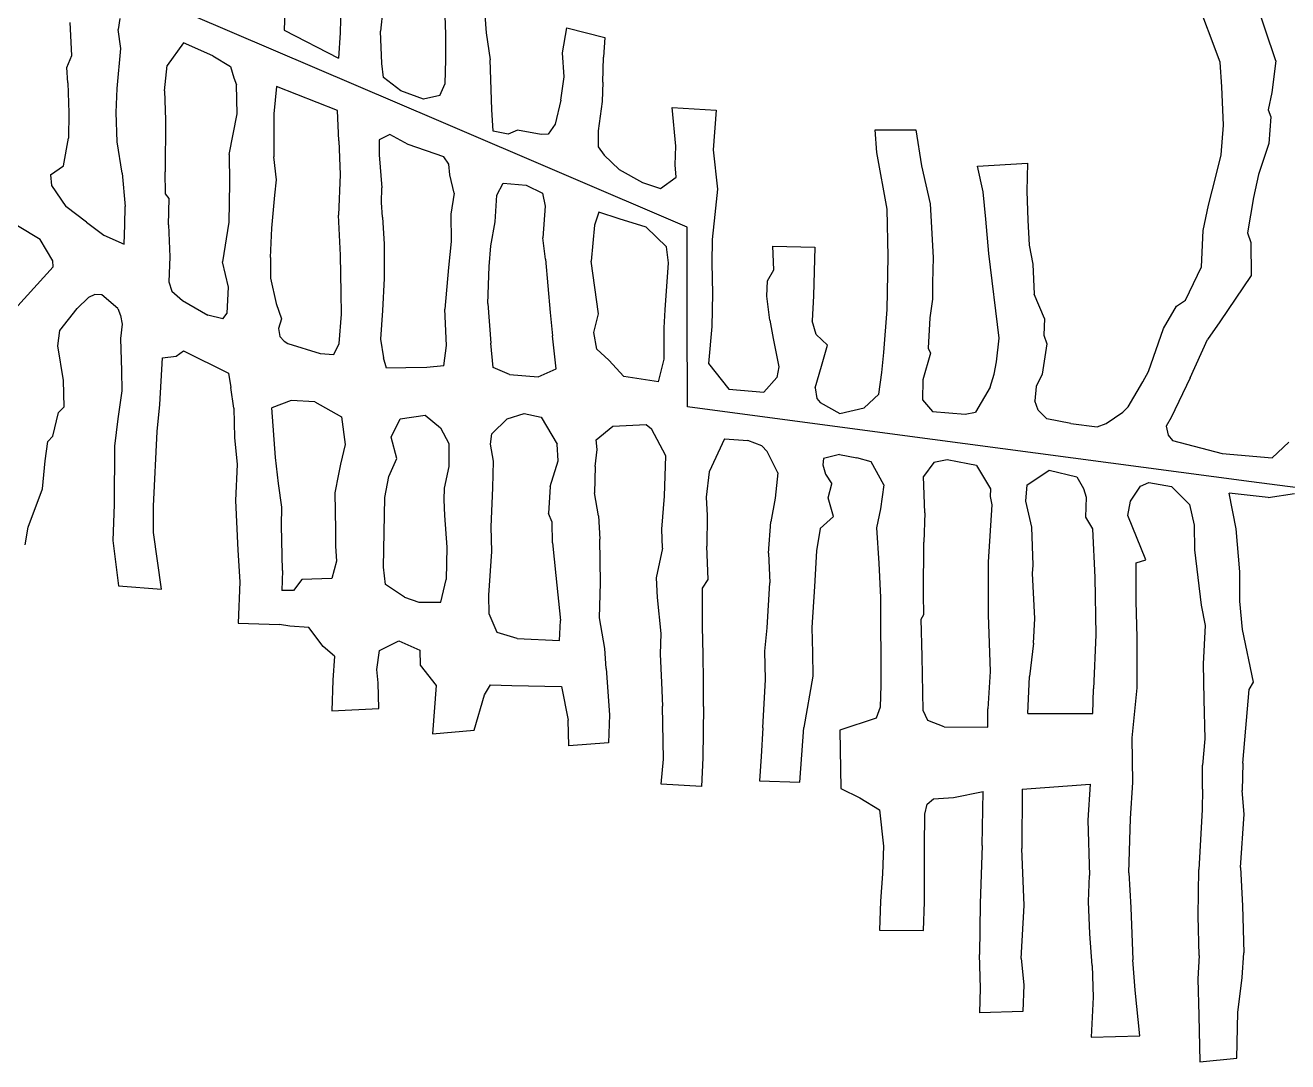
# Model space of a CAD drawing. Extents: x 539110 to 539811, y 4477565 to 4477893.
# Drawn here: x 539392.1 to 539532.4, y 4477579.1 to 4477694.3 of the extents above; entities that cross this region are included whole.
import ezdxf

# ---------------------------------------------------------------- set-up
doc = ezdxf.new("R2010")
doc.units = 0
doc.header["$MEASUREMENT"] = 0
doc.linetypes.add('DUZ', pattern=[500, 500])
doc.layers.add('GEOFENCE', color=90, linetype='DUZ')
doc.layers.add('KAT_1430', color=152, linetype='DUZ')

msp = doc.modelspace()

# ---------------------------------------------------------------- linework, layer by layer
at = {"layer": 'GEOFENCE', "linetype": 'Continuous'}
for p, q in [((539438.08, 4477683.66, 1427.98), (539410.49, 4477695.45, 1427.63)), ((539465.66, 4477671.86, 1428.32), (539438.08, 4477683.66, 1427.98)), ((539465.68, 4477661.86, 1428.06), (539465.66, 4477671.86, 1428.32)), ((539465.7, 4477651.87, 1427.8), (539465.68, 4477661.86, 1428.06)), ((539488.76, 4477648.81, 1428.04), (539465.7, 4477651.87, 1427.8)), ((539528.41, 4477643.55, 1428.45), (539488.76, 4477648.81, 1428.04)), ((539568.07, 4477638.29, 1428.87), (539528.41, 4477643.55, 1428.45))]:
    msp.add_line(p, q, dxfattribs=at)
at = {"layer": 'KAT_1430'}
for p, q in [((539442.9, 4477698.95, 1427.34), (539443.33, 4477693.45, 1427.17)), ((539524.91, 4477690.19, 1434.05), (539521.85, 4477698.43, 1433.35)), ((539421, 4477696.9, 1426.93), (539420.87, 4477693.73, 1426.8)), ((539531.1, 4477690.35, 1434.1), (539528.59, 4477697.81, 1433.23)), ((539427.17, 4477696.42, 1427.12), (539427.09, 4477693.46, 1427.12)), ((539431.84, 4477696.08, 1427.07), (539431.57, 4477693.63, 1427.21)), ((539438.83, 4477693.25, 1427.41), (539438.74, 4477696.41, 1427.27)), ((539397.25, 4477690.91, 1426.49), (539397.1, 4477694.58, 1426.42)), ((539402.61, 4477695.04, 1427.14), (539402.4, 4477693.83, 1426.94)), ((539402.71, 4477691.71, 1427.06), (539402.4, 4477693.83, 1426.94)), ((539451.81, 4477691.23, 1427.44), (539452.28, 4477693.99, 1427.26)), ((539452.28, 4477693.99, 1427.26), (539456.52, 4477692.94, 1427.37)), ((539420.87, 4477693.73, 1426.8), (539426.9, 4477690.62, 1427.32)), ((539427.09, 4477693.46, 1427.12), (539426.9, 4477690.62, 1427.32)), ((539431.74, 4477690.05, 1427.1), (539431.57, 4477693.63, 1427.21)), ((539438.84, 4477690.46, 1427.46), (539438.83, 4477693.25, 1427.41)), ((539443.33, 4477693.45, 1427.17), (539443.76, 4477690.45, 1427.46)), ((539456.52, 4477692.94, 1427.37), (539456.37, 4477690.73, 1427.35)), ((539402.31, 4477687.26, 1426.84), (539402.71, 4477691.71, 1427.06)), ((539409.68, 4477692.35, 1427.09), (539407.88, 4477689.83, 1426.96)), ((539412.95, 4477690.87, 1426.83), (539409.68, 4477692.35, 1427.09)), ((539452, 4477688.57, 1427.11), (539451.81, 4477691.23, 1427.44)), ((539396.7, 4477689.6, 1426.5), (539397.25, 4477690.91, 1426.49)), ((539396.84, 4477687.9, 1426.51), (539396.7, 4477689.6, 1426.5)), ((539407.56, 4477687, 1426.84), (539407.88, 4477689.83, 1426.96)), ((539412.95, 4477690.87, 1426.83), (539414.89, 4477689.69, 1426.83)), ((539414.89, 4477689.69, 1426.83), (539415.27, 4477688.46, 1426.83)), ((539431.92, 4477688.49, 1427.23), (539431.74, 4477690.05, 1427.1)), ((539438.76, 4477687.83, 1427.19), (539438.84, 4477690.46, 1427.46)), ((539443.96, 4477684.91, 1427.81), (539443.76, 4477690.45, 1427.46)), ((539456.29, 4477687.96, 1427.21), (539456.37, 4477690.73, 1427.35)), ((539525.1, 4477687.44, 1432.85), (539524.91, 4477690.19, 1434.05)), ((539531.1, 4477690.35, 1434.1), (539530.66, 4477686.81, 1432.85)), ((539415.27, 4477688.46, 1426.83), (539415.58, 4477687.67, 1426.83)), ((539433.83, 4477687.01, 1427.29), (539431.92, 4477688.49, 1427.23)), ((539451.61, 4477685.96, 1427.2), (539452, 4477688.57, 1427.11)), ((539396.84, 4477687.9, 1426.51), (539396.94, 4477684.56, 1426.66)), ((539402.21, 4477684.59, 1426.84), (539402.31, 4477687.26, 1426.84)), ((539407.56, 4477687, 1426.84), (539407.68, 4477683.77, 1426.84)), ((539415.64, 4477684.44, 1426.82), (539415.58, 4477687.67, 1426.83)), ((539420.02, 4477687.49, 1426.94), (539419.74, 4477684.46, 1426.71)), ((539426.79, 4477684.83, 1427.34), (539420.02, 4477687.49, 1426.94)), ((539436.37, 4477686.08, 1427.37), (539433.83, 4477687.01, 1427.29)), ((539438.17, 4477686.49, 1427.15), (539438.76, 4477687.83, 1427.19)), ((539456.29, 4477687.96, 1427.21), (539456.21, 4477685.83, 1427.53)), ((539525.3, 4477683.18, 1432.85), (539525.1, 4477687.44, 1432.85)), ((539530.66, 4477686.81, 1432.85), (539530.27, 4477684.87, 1432.85)), ((539438.17, 4477686.49, 1427.15), (539436.37, 4477686.08, 1427.37)), ((539451.61, 4477685.96, 1427.2), (539451.01, 4477683.29, 1427.2)), ((539456.21, 4477685.83, 1427.53), (539455.79, 4477682.56, 1427.57)), ((539396.94, 4477684.56, 1426.66), (539396.88, 4477681.73, 1426.66)), ((539402.31, 4477681.34, 1426.84), (539402.21, 4477684.59, 1426.84)), ((539414.75, 4477679.94, 1427.12), (539415.64, 4477684.44, 1426.82)), ((539419.74, 4477684.46, 1426.71), (539419.72, 4477679.68, 1427.12)), ((539426.96, 4477681.45, 1427.34), (539426.79, 4477684.83, 1427.34)), ((539444.12, 4477682.51, 1427.36), (539443.96, 4477684.91, 1427.81)), ((539464.41, 4477680.83, 1428.24), (539464.01, 4477685.13, 1428.11)), ((539464.01, 4477685.13, 1428.11), (539468.89, 4477684.86, 1428)), ((539468.89, 4477684.86, 1428), (539468.57, 4477680.44, 1428.26)), ((539530.27, 4477684.87, 1432.85), (539530.54, 4477684.11, 1432.85)), ((539530.54, 4477684.11, 1432.85), (539530.34, 4477681.13, 1432.85)), ((539407.68, 4477683.77, 1426.84), (539407.66, 4477677.99, 1426.79)), ((539446.82, 4477682.64, 1427.36), (539445.77, 4477682.19, 1427.36)), ((539449.45, 4477682.16, 1427.36), (539446.82, 4477682.64, 1427.36)), ((539451.01, 4477683.29, 1427.2), (539450.22, 4477682.2, 1427.36)), ((539455.79, 4477682.56, 1427.57), (539455.77, 4477680.77, 1427.35)), ((539486.77, 4477680.15, 1428.37), (539486.56, 4477682.68, 1428.23)), ((539486.56, 4477682.68, 1428.23), (539491.1, 4477682.66, 1428.24)), ((539491.1, 4477682.66, 1428.24), (539491.71, 4477678.67, 1428.29)), ((539525.03, 4477679.89, 1432.85), (539525.3, 4477683.18, 1432.85)), ((539396.33, 4477678.65, 1426.69), (539396.88, 4477681.73, 1426.66)), ((539402.85, 4477677.84, 1426.78), (539402.31, 4477681.34, 1426.84)), ((539426.96, 4477681.45, 1427.34), (539427.09, 4477677.7, 1427.34)), ((539431.44, 4477681.54, 1427.15), (539431.42, 4477679.88, 1427.17)), ((539432.62, 4477682.14, 1427.14), (539431.44, 4477681.54, 1427.15)), ((539434.65, 4477681.04, 1427.3), (539432.62, 4477682.14, 1427.14)), ((539445.77, 4477682.19, 1427.36), (539444.12, 4477682.51, 1427.36)), ((539450.22, 4477682.2, 1427.36), (539449.45, 4477682.16, 1427.36)), ((539414.75, 4477679.94, 1427.12), (539414.78, 4477676.78, 1427.12)), ((539431.42, 4477679.88, 1427.17), (539431.72, 4477676.21, 1427.34)), ((539438.62, 4477679.67, 1427.42), (539434.65, 4477681.04, 1427.3)), ((539455.77, 4477680.77, 1427.35), (539456.44, 4477679.85, 1428.2)), ((539456.44, 4477679.85, 1428.2), (539458.12, 4477678.25, 1428.2)), ((539464.35, 4477678.77, 1428.09), (539464.41, 4477680.83, 1428.24)), ((539468.57, 4477680.44, 1428.26), (539469.06, 4477676.08, 1428.22)), ((539487.89, 4477673.86, 1428.26), (539486.77, 4477680.15, 1428.37)), ((539524.43, 4477677.47, 1432.51), (539525.03, 4477679.89, 1432.85)), ((539530.34, 4477681.13, 1432.85), (539529.17, 4477677.69, 1432.56)), ((539394.89, 4477677.68, 1426.73), (539396.33, 4477678.65, 1426.69)), ((539420.01, 4477677.09, 1427.12), (539419.72, 4477679.68, 1427.12)), ((539439.17, 4477678.85, 1427.39), (539438.62, 4477679.67, 1427.42)), ((539439.3, 4477677.66, 1427.22), (539439.17, 4477678.85, 1427.39)), ((539464.44, 4477677.41, 1428.19), (539464.35, 4477678.77, 1428.09)), ((539491.71, 4477678.67, 1428.29), (539492.67, 4477674.42, 1428.26)), ((539497.93, 4477678.64, 1428.74), (539503.49, 4477678.94, 1428.62)), ((539498.57, 4477675.78, 1428.75), (539497.93, 4477678.64, 1428.74)), ((539503.49, 4477678.94, 1428.62), (539503.45, 4477675.85, 1428.52)), ((539394.89, 4477677.68, 1426.73), (539394.99, 4477676.47, 1426.85)), ((539402.85, 4477677.84, 1426.78), (539403.18, 4477674.14, 1426.76)), ((539407.67, 4477675.55, 1426.8), (539407.66, 4477677.99, 1426.79)), ((539419.84, 4477675.4, 1427.12), (539420.01, 4477677.09, 1427.12)), ((539427.09, 4477677.7, 1427.34), (539426.91, 4477673.19, 1427.4)), ((539439.77, 4477675.62, 1427.45), (539439.3, 4477677.66, 1427.22)), ((539458.12, 4477678.25, 1428.2), (539460.7, 4477676.81, 1428.2)), ((539462.7, 4477676.13, 1428.35), (539464.44, 4477677.41, 1428.19)), ((539523.61, 4477674.3, 1432.24), (539524.43, 4477677.47, 1432.51)), ((539529.17, 4477677.69, 1432.56), (539528.64, 4477675.16, 1432.35)), ((539394.99, 4477676.47, 1426.85), (539396.61, 4477674.16, 1426.78)), ((539408.07, 4477675.02, 1426.81), (539407.67, 4477675.55, 1426.8)), ((539414.78, 4477676.78, 1427.12), (539414.72, 4477672.4, 1427.12)), ((539431.7, 4477674.59, 1427.34), (539431.72, 4477676.21, 1427.34)), ((539439.77, 4477675.62, 1427.45), (539439.39, 4477673.29, 1427.45)), ((539444.53, 4477675.39, 1427.45), (539445.22, 4477676.75, 1427.36)), ((539445.22, 4477676.75, 1427.36), (539447.78, 4477676.52, 1427.36)), ((539447.78, 4477676.52, 1427.36), (539449.58, 4477675.64, 1427.36)), ((539449.58, 4477675.64, 1427.36), (539449.89, 4477674.17, 1427.36)), ((539460.7, 4477676.81, 1428.2), (539462.7, 4477676.13, 1428.35)), ((539469.06, 4477676.08, 1428.22), (539468.75, 4477673.27, 1428.42)), ((539498.88, 4477672.74, 1428.49), (539498.57, 4477675.78, 1428.75)), ((539503.45, 4477675.85, 1428.52), (539503.54, 4477672.64, 1428.44)), ((539398.88, 4477672.39, 1426.97), (539396.61, 4477674.16, 1426.78)), ((539403.16, 4477672.11, 1426.79), (539403.18, 4477674.14, 1426.76)), ((539408.02, 4477672.09, 1426.82), (539408.07, 4477675.02, 1426.81)), ((539419.5, 4477671.72, 1427.12), (539419.84, 4477675.4, 1427.12)), ((539431.8, 4477672.94, 1427.3), (539431.7, 4477674.59, 1427.34)), ((539444.31, 4477672.45, 1427.45), (539444.53, 4477675.39, 1427.45)), ((539449.89, 4477674.17, 1427.36), (539449.61, 4477670.67, 1427.3)), ((539492.67, 4477674.42, 1428.26), (539493.03, 4477668.46, 1428.16)), ((539523.05, 4477671.48, 1431.77), (539523.61, 4477674.3, 1432.24)), ((539528.64, 4477675.16, 1432.35), (539527.95, 4477671.23, 1432.02)), ((539427.13, 4477668.72, 1427.42), (539426.91, 4477673.19, 1427.4)), ((539431.8, 4477672.94, 1427.3), (539432, 4477669.94, 1427.14)), ((539439.39, 4477673.29, 1427.45), (539439.43, 4477670.25, 1427.45)), ((539455.85, 4477673.53, 1428), (539455.36, 4477672.07, 1427.35)), ((539458.1, 4477672.77, 1428.2), (539455.85, 4477673.53, 1428)), ((539461.11, 4477671.84, 1428.49), (539458.1, 4477672.77, 1428.2)), ((539468.75, 4477673.27, 1428.42), (539468.46, 4477670.49, 1428.45)), ((539488.03, 4477668.58, 1428.26), (539487.89, 4477673.86, 1428.26)), ((539499.22, 4477668.9, 1428.4), (539498.88, 4477672.74, 1428.49)), ((539393.73, 4477670.47, 1426.8), (539391.24, 4477672.01, 1426.77)), ((539398.88, 4477672.39, 1426.97), (539400.81, 4477670.95, 1426.7)), ((539403.1, 4477669.97, 1426.9), (539403.16, 4477672.11, 1426.79)), ((539408.02, 4477672.09, 1426.82), (539408.16, 4477668.56, 1426.85)), ((539414.72, 4477672.4, 1427.12), (539414, 4477667.99, 1427.18)), ((539419.37, 4477668.48, 1427.38), (539419.5, 4477671.72, 1427.12)), ((539443.85, 4477669.77, 1427.45), (539444.31, 4477672.45, 1427.45)), ((539455.36, 4477672.07, 1427.35), (539455.01, 4477668.05, 1427.28)), ((539463.37, 4477669.67, 1428.5), (539461.11, 4477671.84, 1428.49)), ((539503.54, 4477672.64, 1428.44), (539503.7, 4477669.86, 1428.38)), ((539522.85, 4477667.42, 1431.46), (539523.05, 4477671.48, 1431.77)), ((539395.17, 4477668.12, 1426.96), (539393.73, 4477670.47, 1426.8)), ((539400.81, 4477670.95, 1426.7), (539403.1, 4477669.97, 1426.9)), ((539432, 4477669.94, 1427.14), (539431.99, 4477666.15, 1427.16)), ((539439.43, 4477670.25, 1427.45), (539439.15, 4477667.37, 1427.45)), ((539449.91, 4477668.3, 1427.45), (539449.61, 4477670.67, 1427.3)), ((539468.46, 4477670.49, 1428.45), (539468.42, 4477667.83, 1428.26)), ((539527.95, 4477671.23, 1432.02), (539528.32, 4477670.15, 1431.84)), ((539528.32, 4477670.15, 1431.84), (539528.37, 4477666.47, 1431.38)), ((539408.16, 4477668.56, 1426.85), (539408.06, 4477665.78, 1426.9)), ((539427.21, 4477664.54, 1427.33), (539427.13, 4477668.72, 1427.42)), ((539443.66, 4477667.46, 1427.45), (539443.85, 4477669.77, 1427.45)), ((539463.6, 4477667.88, 1428.42), (539463.37, 4477669.67, 1428.5)), ((539475.32, 4477667.11, 1428.65), (539475.18, 4477669.75, 1428.35)), ((539475.18, 4477669.75, 1428.35), (539479.85, 4477669.62, 1428.5)), ((539479.85, 4477669.62, 1428.5), (539479.72, 4477664.23, 1428.56)), ((539487.92, 4477662.68, 1428.32), (539488.03, 4477668.58, 1428.26)), ((539500.37, 4477659.52, 1428.45), (539499.22, 4477668.9, 1428.4)), ((539503.7, 4477669.86, 1428.38), (539504.09, 4477667.73, 1428.3)), ((539391.27, 4477663.12, 1426.95), (539395.21, 4477667.43, 1427.01)), ((539395.21, 4477667.43, 1427.01), (539395.17, 4477668.12, 1426.96)), ((539414.67, 4477665.18, 1427.22), (539414, 4477667.99, 1427.18)), ((539419.37, 4477668.48, 1427.38), (539419.37, 4477666.16, 1427.38)), ((539439.15, 4477667.37, 1427.45), (539438.72, 4477662.74, 1427.47)), ((539443.52, 4477663.36, 1427.32), (539443.66, 4477667.46, 1427.45)), ((539449.91, 4477668.3, 1427.45), (539450.44, 4477662.37, 1427.32)), ((539455.81, 4477662.2, 1427.29), (539455.01, 4477668.05, 1427.28)), ((539463.21, 4477662.65, 1428.46), (539463.6, 4477667.88, 1428.42)), ((539468.42, 4477667.83, 1428.26), (539468.5, 4477664.47, 1428.24)), ((539474.62, 4477665.89, 1428.55), (539475.32, 4477667.11, 1428.65)), ((539493.03, 4477668.46, 1428.16), (539492.93, 4477665.67, 1428.21)), ((539504.09, 4477667.73, 1428.3), (539504.26, 4477664.38, 1428.74)), ((539521.06, 4477663.74, 1431.08), (539522.85, 4477667.42, 1431.46)), ((539408.06, 4477665.78, 1426.9), (539408.39, 4477664.75, 1426.9)), ((539419.37, 4477666.16, 1427.38), (539419.98, 4477663.35, 1427.39)), ((539431.99, 4477666.15, 1427.16), (539431.82, 4477662.57, 1427.39)), ((539474.54, 4477664.16, 1428.49), (539474.62, 4477665.89, 1428.55)), ((539528.37, 4477666.47, 1431.38), (539524.89, 4477661.32, 1431.12)), ((539399.84, 4477664.37, 1426.94), (539399.12, 4477664.04, 1427)), ((539400.62, 4477664.31, 1426.81), (539399.84, 4477664.37, 1426.94)), ((539402.37, 4477662.79, 1426.66), (539400.62, 4477664.31, 1426.81)), ((539408.39, 4477664.75, 1426.9), (539409.58, 4477663.68, 1426.9)), ((539414.55, 4477662.3, 1427.23), (539414.67, 4477665.18, 1427.22)), ((539427.23, 4477662.16, 1427.3), (539427.21, 4477664.54, 1427.33)), ((539468.5, 4477664.47, 1428.24), (539468.42, 4477660.79, 1428.05)), ((539492.93, 4477665.67, 1428.21), (539492.93, 4477663.84, 1428.23)), ((539505.41, 4477661.69, 1428.56), (539504.26, 4477664.38, 1428.74)), ((539399.12, 4477664.04, 1427), (539397.86, 4477662.79, 1426.93)), ((539409.58, 4477663.68, 1426.9), (539412.39, 4477662.07, 1427.06)), ((539419.98, 4477663.35, 1427.39), (539420.59, 4477661.67, 1427.13)), ((539443.52, 4477663.36, 1427.32), (539443.83, 4477658.95, 1427.49)), ((539474.87, 4477661.5, 1428.52), (539474.54, 4477664.16, 1428.49)), ((539479.72, 4477664.23, 1428.56), (539479.56, 4477661.43, 1428.65)), ((539492.93, 4477663.84, 1428.23), (539492.64, 4477661.78, 1428.35)), ((539518.63, 4477660.6, 1430.74), (539520.07, 4477663.05, 1430.91)), ((539520.07, 4477663.05, 1430.91), (539521.06, 4477663.74, 1431.08)), ((539395.95, 4477660.35, 1426.8), (539397.86, 4477662.79, 1426.93)), ((539402.37, 4477662.79, 1426.66), (539402.69, 4477662.03, 1426.96)), ((539402.69, 4477662.03, 1426.96), (539402.88, 4477661.07, 1426.82)), ((539414.05, 4477661.67, 1427.04), (539412.39, 4477662.07, 1427.06)), ((539414.05, 4477661.67, 1427.04), (539414.55, 4477662.3, 1427.23)), ((539420.59, 4477661.67, 1427.13), (539420.26, 4477660.58, 1427.18)), ((539427, 4477658.91, 1427.28), (539427.23, 4477662.16, 1427.3)), ((539431.82, 4477662.57, 1427.39), (539431.57, 4477659.38, 1427.35)), ((539438.93, 4477658.68, 1427.31), (539438.72, 4477662.74, 1427.47)), ((539450.44, 4477662.37, 1427.32), (539450.72, 4477659.75, 1427.3)), ((539455.3, 4477660.14, 1427.41), (539455.81, 4477662.2, 1427.29)), ((539463.11, 4477660.67, 1428.05), (539463.21, 4477662.65, 1428.46)), ((539474.87, 4477661.5, 1428.52), (539475.23, 4477659.47, 1428.61)), ((539487.55, 4477657.93, 1428.41), (539487.92, 4477662.68, 1428.32)), ((539492.64, 4477661.78, 1428.35), (539492.46, 4477658.41, 1428.54)), ((539505.41, 4477661.69, 1428.56), (539505.34, 4477659.85, 1428.31)), ((539395.71, 4477658.67, 1426.87), (539395.95, 4477660.35, 1426.8)), ((539402.88, 4477661.07, 1426.82), (539402.69, 4477659.48, 1426.85)), ((539420.26, 4477660.58, 1427.18), (539420.39, 4477659.68, 1427.09)), ((539455.64, 4477658.29, 1427.37), (539455.3, 4477660.14, 1427.41)), ((539463.13, 4477657.18, 1428.05), (539463.11, 4477660.67, 1428.05)), ((539468.42, 4477660.79, 1428.05), (539468.06, 4477656.71, 1428.05)), ((539480, 4477659.9, 1428.59), (539479.56, 4477661.43, 1428.65)), ((539516.94, 4477655.82, 1429.3), (539518.63, 4477660.6, 1430.74)), ((539524.89, 4477661.32, 1431.12), (539523.51, 4477659.37, 1430.8)), ((539402.69, 4477659.48, 1426.85), (539402.79, 4477655.88, 1427.13)), ((539420.39, 4477659.68, 1427.09), (539420.88, 4477659.19, 1427.11)), ((539420.88, 4477659.19, 1427.11), (539421.28, 4477658.92, 1427.1)), ((539421.28, 4477658.92, 1427.1), (539424.89, 4477657.82, 1427.13)), ((539426.38, 4477657.71, 1427.25), (539427, 4477658.91, 1427.28)), ((539431.57, 4477659.38, 1427.35), (539431.93, 4477657.32, 1427.43)), ((539444.12, 4477656.23, 1427.45), (539443.83, 4477658.95, 1427.49)), ((539451.11, 4477656.1, 1427.24), (539450.72, 4477659.75, 1427.3)), ((539475.23, 4477659.47, 1428.61), (539475.88, 4477656.32, 1428.46)), ((539481.28, 4477658.74, 1428.79), (539480, 4477659.9, 1428.59)), ((539480.61, 4477656.4, 1428.76), (539481.28, 4477658.74, 1428.79)), ((539500.06, 4477656.87, 1428.34), (539500.37, 4477659.52, 1428.45)), ((539505.64, 4477658.87, 1428.3), (539505.13, 4477655.49, 1429.63)), ((539505.34, 4477659.85, 1428.31), (539505.64, 4477658.87, 1428.3)), ((539521.58, 4477655.11, 1430.31), (539523.51, 4477659.37, 1430.8)), ((539396.35, 4477654.8, 1426.78), (539395.71, 4477658.67, 1426.87)), ((539407.06, 4477652.13, 1427.32), (539407.36, 4477657.31, 1426.98)), ((539407.36, 4477657.31, 1426.98), (539408.88, 4477657.51, 1426.98)), ((539408.88, 4477657.51, 1426.98), (539409.68, 4477658.11, 1426.97)), ((539409.68, 4477658.11, 1426.97), (539414.7, 4477655.6, 1426.93)), ((539424.89, 4477657.82, 1427.13), (539426.38, 4477657.71, 1427.25)), ((539432.25, 4477656.18, 1427.43), (539431.93, 4477657.32, 1427.43)), ((539438.64, 4477656.44, 1427.38), (539438.93, 4477658.68, 1427.31)), ((539455.64, 4477658.29, 1427.37), (539456.97, 4477657.08, 1427.34)), ((539487.33, 4477655.7, 1428.71), (539487.55, 4477657.93, 1428.41)), ((539492.73, 4477657.83, 1428.41), (539491.88, 4477654.86, 1428.82)), ((539492.46, 4477658.41, 1428.54), (539492.73, 4477657.83, 1428.41)), ((539402.79, 4477655.88, 1427.13), (539402.82, 4477653.67, 1427.06)), ((539434.4, 4477656.21, 1427.52), (539432.25, 4477656.18, 1427.43)), ((539436.74, 4477656.23, 1427.6), (539434.4, 4477656.21, 1427.52)), ((539438.64, 4477656.44, 1427.38), (539436.74, 4477656.23, 1427.6)), ((539445.93, 4477655.46, 1427.36), (539444.12, 4477656.23, 1427.45)), ((539449.1, 4477655.22, 1427.18), (539451.11, 4477656.1, 1427.24)), ((539458.62, 4477655.23, 1427.37), (539456.97, 4477657.08, 1427.34)), ((539462.49, 4477654.65, 1428.1), (539463.13, 4477657.18, 1428.05)), ((539468.06, 4477656.71, 1428.05), (539470.29, 4477653.83, 1427.85)), ((539475.88, 4477656.32, 1428.46), (539475.63, 4477655.12, 1428.36)), ((539479.92, 4477654, 1428.6), (539480.61, 4477656.4, 1428.76)), ((539499.79, 4477655.49, 1428.62), (539500.06, 4477656.87, 1428.34)), ((539396.4, 4477651.89, 1427.06), (539396.35, 4477654.8, 1426.78)), ((539414.7, 4477655.6, 1426.93), (539414.93, 4477654.01, 1427.15)), ((539445.93, 4477655.46, 1427.36), (539449.1, 4477655.22, 1427.18)), ((539462.49, 4477654.65, 1428.1), (539458.62, 4477655.23, 1427.37)), ((539474.18, 4477653.51, 1428.15), (539475.63, 4477655.12, 1428.36)), ((539486.98, 4477653.28, 1428.51), (539487.33, 4477655.7, 1428.71)), ((539491.88, 4477654.86, 1428.82), (539491.85, 4477652.67, 1428.81)), ((539499.37, 4477654.05, 1428.58), (539499.79, 4477655.49, 1428.62)), ((539505.13, 4477655.49, 1429.63), (539504.46, 4477654.12, 1428.49)), ((539514.68, 4477651.86, 1429.3), (539516.32, 4477654.65, 1430.11)), ((539516.32, 4477654.65, 1430.11), (539516.94, 4477655.82, 1429.3)), ((539521.58, 4477655.11, 1430.31), (539519.46, 4477650.68, 1429.57)), ((539402.82, 4477653.67, 1427.06), (539402.39, 4477650.54, 1427.3)), ((539415.28, 4477651.72, 1427.35), (539414.93, 4477654.01, 1427.15)), ((539470.29, 4477653.83, 1427.85), (539474.18, 4477653.51, 1428.15)), ((539479.92, 4477654, 1428.6), (539480.1, 4477652.8, 1428.43)), ((539485.34, 4477651.75, 1428.54), (539486.98, 4477653.28, 1428.51)), ((539499.37, 4477654.05, 1428.58), (539497.71, 4477651.3, 1428.65)), ((539504.46, 4477654.12, 1428.49), (539504.33, 4477652.53, 1428.63)), ((539395.78, 4477651.26, 1427.06), (539396.4, 4477651.89, 1427.06)), ((539406.75, 4477649.14, 1427.64), (539407.06, 4477652.13, 1427.32)), ((539415.28, 4477651.72, 1427.35), (539415.34, 4477648.47, 1427.35)), ((539421.64, 4477652.59, 1427.38), (539419.5, 4477651.75, 1427.39)), ((539419.9, 4477646.26, 1427.43), (539419.5, 4477651.75, 1427.39)), ((539424.29, 4477652.43, 1426.97), (539421.64, 4477652.59, 1427.38)), ((539424.29, 4477652.43, 1426.97), (539427.26, 4477650.78, 1427.49)), ((539480.1, 4477652.8, 1428.43), (539480.46, 4477652.36, 1428.36)), ((539480.46, 4477652.36, 1428.36), (539482.64, 4477651.15, 1428.52)), ((539482.64, 4477651.15, 1428.52), (539485.34, 4477651.75, 1428.54)), ((539491.85, 4477652.67, 1428.81), (539492.93, 4477651.36, 1428.64)), ((539504.68, 4477651.49, 1428.65), (539504.33, 4477652.53, 1428.63)), ((539514.11, 4477651.28, 1429.17), (539514.68, 4477651.86, 1429.3)), ((539395.17, 4477648.61, 1427.19), (539395.78, 4477651.26, 1427.06)), ((539402.39, 4477650.54, 1427.3), (539402.02, 4477647.51, 1427.21)), ((539427.26, 4477650.78, 1427.49), (539427.65, 4477647.7, 1427.6)), ((539432.78, 4477648.52, 1427.66), (539433.76, 4477650.56, 1427.58)), ((539433.76, 4477650.56, 1427.58), (539436.53, 4477650.96, 1427.48)), ((539436.53, 4477650.96, 1427.48), (539438.26, 4477649.55, 1427.72)), ((539443.94, 4477648.89, 1427.67), (539445.65, 4477650.56, 1427.57)), ((539445.65, 4477650.56, 1427.57), (539447.57, 4477651.14, 1427.23)), ((539447.57, 4477651.14, 1427.23), (539449.43, 4477650.71, 1427.43)), ((539449.43, 4477650.71, 1427.43), (539451.23, 4477647.73, 1427.91)), ((539492.93, 4477651.36, 1428.64), (539496.57, 4477651.07, 1428.59)), ((539496.57, 4477651.07, 1428.59), (539497.71, 4477651.3, 1428.65)), ((539505.64, 4477650.54, 1428.6), (539504.68, 4477651.49, 1428.65)), ((539508.31, 4477650.02, 1428.66), (539505.64, 4477650.54, 1428.6)), ((539512.24, 4477650.02, 1429.04), (539514.11, 4477651.28, 1429.17)), ((539519.46, 4477650.68, 1429.57), (539518.92, 4477649.72, 1429.39)), ((539406.36, 4477640.84, 1427.2), (539406.75, 4477649.14, 1427.64)), ((539438.26, 4477649.55, 1427.72), (539439.18, 4477647.79, 1427.72)), ((539443.8, 4477647.71, 1427.52), (539443.94, 4477648.89, 1427.67)), ((539455.56, 4477648.19, 1427.74), (539457.4, 4477649.71, 1427.91)), ((539457.4, 4477649.71, 1427.91), (539461.11, 4477649.91, 1427.76)), ((539461.11, 4477649.91, 1427.76), (539461.69, 4477649.43, 1428.03)), ((539463.29, 4477646.43, 1428.19), (539461.69, 4477649.43, 1428.03)), ((539508.31, 4477650.02, 1428.66), (539511.25, 4477649.66, 1428.93)), ((539511.25, 4477649.66, 1428.93), (539512.24, 4477650.02, 1429.04)), ((539518.92, 4477649.72, 1429.39), (539519.13, 4477648.71, 1429.04)), ((539394.29, 4477645.88, 1427.26), (539394.61, 4477648.02, 1427.24)), ((539394.61, 4477648.02, 1427.24), (539395.17, 4477648.61, 1427.19)), ((539402.02, 4477647.51, 1427.21), (539401.98, 4477641.01, 1427.09)), ((539415.34, 4477648.47, 1427.35), (539415.65, 4477645.45, 1427.37)), ((539427.65, 4477647.7, 1427.6), (539427.13, 4477645.52, 1427.79)), ((539433.39, 4477646.15, 1427.72), (539432.78, 4477648.52, 1427.66)), ((539439.18, 4477647.79, 1427.72), (539439.17, 4477645.23, 1427.57)), ((539444.16, 4477645.83, 1427.53), (539443.8, 4477647.71, 1427.52)), ((539451.32, 4477645.87, 1427.54), (539451.23, 4477647.73, 1427.91)), ((539455.65, 4477647.15, 1427.69), (539455.56, 4477648.19, 1427.74)), ((539469.82, 4477648.33, 1427.89), (539468.1, 4477644.64, 1428.35)), ((539469.82, 4477648.33, 1427.89), (539472.43, 4477648.12, 1427.93)), ((539473.99, 4477647.54, 1427.95), (539472.43, 4477648.12, 1427.93)), ((539474.55, 4477646.91, 1428.04), (539473.99, 4477647.54, 1427.95)), ((539519.13, 4477648.71, 1429.04), (539519.61, 4477648.14, 1429.02)), ((539519.61, 4477648.14, 1429.02), (539525.14, 4477646.69, 1429.08)), ((539532.55, 4477647.96, 1428.94), (539530.7, 4477646.22, 1429.24)), ((539420.23, 4477643.35, 1427.73), (539419.9, 4477646.26, 1427.43)), ((539432.5, 4477644.14, 1427.79), (539433.39, 4477646.15, 1427.72)), ((539455.44, 4477645.24, 1427.73), (539455.65, 4477647.15, 1427.69)), ((539463.16, 4477641.96, 1428.27), (539463.29, 4477646.43, 1428.19)), ((539475.74, 4477644.54, 1428.18), (539474.55, 4477646.91, 1428.04)), ((539480.83, 4477646.12, 1428.25), (539480.77, 4477645.44, 1428.32)), ((539482.6, 4477646.58, 1428.21), (539480.83, 4477646.12, 1428.25)), ((539482.6, 4477646.58, 1428.21), (539484.52, 4477646.22, 1428.41)), ((539486.14, 4477645.77, 1428.45), (539484.52, 4477646.22, 1428.41)), ((539525.14, 4477646.69, 1429.08), (539530.7, 4477646.22, 1429.24)), ((539394.02, 4477642.75, 1427.62), (539394.29, 4477645.88, 1427.26)), ((539415.65, 4477645.45, 1427.37), (539415.45, 4477641.47, 1427.53)), ((539427.13, 4477645.52, 1427.79), (539426.9, 4477644.38, 1428.1)), ((539439.17, 4477645.23, 1427.57), (539438.67, 4477642.82, 1427.83)), ((539444.06, 4477642.87, 1427.74), (539444.16, 4477645.83, 1427.53)), ((539450.44, 4477643.01, 1427.63), (539451.32, 4477645.87, 1427.54)), ((539455.44, 4477645.24, 1427.73), (539455.37, 4477642.31, 1427.84)), ((539480.77, 4477645.44, 1428.32), (539481.06, 4477644.41, 1428.32)), ((539487.55, 4477643.22, 1428.55), (539486.14, 4477645.77, 1428.45)), ((539493.08, 4477645.7, 1428.66), (539491.94, 4477644.14, 1428.58)), ((539494.57, 4477645.97, 1428.62), (539493.08, 4477645.7, 1428.66)), ((539496.87, 4477645.53, 1428.53), (539494.57, 4477645.97, 1428.62)), ((539497.83, 4477645.37, 1428.54), (539496.87, 4477645.53, 1428.53)), ((539497.83, 4477645.37, 1428.54), (539499.38, 4477642.77, 1428.55)), ((539504.32, 4477643.76, 1428.46), (539505.93, 4477644.82, 1428.51)), ((539505.93, 4477644.82, 1428.51), (539508.98, 4477644.1, 1428.48)), ((539420.62, 4477640.72, 1427.84), (539420.23, 4477643.35, 1427.73)), ((539426.9, 4477644.38, 1428.1), (539426.5, 4477642.33, 1427.92)), ((539432.08, 4477641.8, 1427.79), (539432.5, 4477644.14, 1427.79)), ((539468.1, 4477644.64, 1428.35), (539467.8, 4477641.83, 1428.22)), ((539475.74, 4477644.54, 1428.18), (539475.44, 4477641.72, 1428.46)), ((539481.06, 4477644.41, 1428.32), (539481.74, 4477643.3, 1428.42)), ((539481.33, 4477641.78, 1428.44), (539481.74, 4477643.3, 1428.42)), ((539492.11, 4477640.11, 1428.56), (539491.94, 4477644.14, 1428.58)), ((539503.47, 4477643.19, 1428.51), (539504.32, 4477643.76, 1428.46)), ((539508.98, 4477644.1, 1428.48), (539509.72, 4477642.8, 1428.58)), ((539516.06, 4477643.05, 1428.87), (539517.01, 4477643.47, 1428.8)), ((539517.01, 4477643.47, 1428.8), (539519.53, 4477643.01, 1429.05)), ((539392.42, 4477638.5, 1427.69), (539394.02, 4477642.75, 1427.62)), ((539426.5, 4477642.33, 1427.92), (539426.58, 4477638.22, 1427.92)), ((539438.67, 4477642.82, 1427.83), (539438.61, 4477641.53, 1427.93)), ((539443.87, 4477638.55, 1427.92), (539444.06, 4477642.87, 1427.74)), ((539450.44, 4477643.01, 1427.63), (539450.24, 4477640.02, 1427.75)), ((539455.81, 4477639.77, 1427.92), (539455.37, 4477642.31, 1427.84)), ((539462.87, 4477638.28, 1428.71), (539463.16, 4477641.96, 1428.27)), ((539487.55, 4477643.22, 1428.55), (539487.18, 4477640.55, 1428.73)), ((539499.38, 4477642.77, 1428.55), (539499.37, 4477641.92, 1428.53)), ((539499.37, 4477641.92, 1428.53), (539499.54, 4477641, 1428.84)), ((539503.33, 4477641.38, 1428.7), (539503.47, 4477643.19, 1428.51)), ((539509.72, 4477642.8, 1428.58), (539510.02, 4477641.82, 1428.67)), ((539514.97, 4477641.39, 1428.75), (539516.06, 4477643.05, 1428.87)), ((539519.53, 4477643.01, 1429.05), (539521.52, 4477641.02, 1429.07)), ((539530.26, 4477641.79, 1428.89), (539525.92, 4477642.27, 1428.94)), ((539526.7, 4477638.3, 1429), (539525.92, 4477642.27, 1428.94)), ((539530.26, 4477641.79, 1428.89), (539533.2, 4477642.24, 1428.79)), ((539401.98, 4477641.01, 1427.09), (539401.81, 4477637.01, 1427.73)), ((539406.36, 4477637.9, 1427.75), (539406.36, 4477640.84, 1427.2)), ((539415.45, 4477641.47, 1427.53), (539415.71, 4477635.94, 1427.9)), ((539420.59, 4477638.69, 1427.98), (539420.62, 4477640.72, 1427.84)), ((539431.9, 4477634.05, 1428.11), (539432.08, 4477641.8, 1427.79)), ((539438.61, 4477641.53, 1427.93), (539438.68, 4477639.8, 1427.93)), ((539467.8, 4477641.83, 1428.22), (539467.91, 4477639.79, 1428.67)), ((539475.44, 4477641.72, 1428.46), (539474.98, 4477639.1, 1428.34)), ((539481.95, 4477639.67, 1428.27), (539481.33, 4477641.78, 1428.44)), ((539487.18, 4477640.55, 1428.73), (539486.72, 4477638.41, 1428.55)), ((539499.54, 4477641, 1428.84), (539499.15, 4477634.64, 1428.98)), ((539503.99, 4477638.51, 1428.71), (539503.33, 4477641.38, 1428.7)), ((539510.02, 4477641.82, 1428.67), (539509.95, 4477639.61, 1428.74)), ((539514.65, 4477639.81, 1428.66), (539514.97, 4477641.39, 1428.75)), ((539521.52, 4477641.02, 1429.07), (539522.05, 4477638.74, 1429.15)), ((539438.68, 4477639.8, 1427.93), (539438.96, 4477636.29, 1428)), ((539450.66, 4477639.04, 1428.03), (539450.24, 4477640.02, 1427.75)), ((539450.69, 4477636.76, 1428.02), (539450.66, 4477639.04, 1428.03)), ((539455.81, 4477639.77, 1427.92), (539455.97, 4477637.15, 1428.21)), ((539467.91, 4477639.79, 1428.67), (539467.85, 4477636.39, 1428.98)), ((539474.7, 4477635.62, 1428.56), (539474.98, 4477639.1, 1428.34)), ((539480.44, 4477638.36, 1428.4), (539481.95, 4477639.67, 1428.27)), ((539492.11, 4477640.11, 1428.56), (539491.98, 4477636.84, 1428.48)), ((539509.95, 4477639.61, 1428.74), (539510.73, 4477638.32, 1428.7)), ((539516.66, 4477634.88, 1428.7), (539514.65, 4477639.81, 1428.66)), ((539392.07, 4477636.53, 1427.81), (539392.42, 4477638.5, 1427.69)), ((539407.25, 4477631.6, 1427.76), (539406.36, 4477637.9, 1427.75)), ((539420.68, 4477633.68, 1428.08), (539420.59, 4477638.69, 1427.98)), ((539426.58, 4477638.22, 1427.92), (539426.59, 4477636.38, 1427.92)), ((539443.95, 4477635.8, 1427.95), (539443.87, 4477638.55, 1427.92)), ((539462.92, 4477636.17, 1428.82), (539462.87, 4477638.28, 1428.71)), ((539480.44, 4477638.36, 1428.4), (539480.04, 4477635.87, 1428.44)), ((539486.72, 4477638.41, 1428.55), (539486.98, 4477634.5, 1428.49)), ((539504.15, 4477634.29, 1428.93), (539503.99, 4477638.51, 1428.71)), ((539510.73, 4477638.32, 1428.7), (539510.99, 4477632.89, 1428.85)), ((539522.05, 4477638.74, 1429.15), (539522.07, 4477635.99, 1428.95)), ((539527.1, 4477633.52, 1428.98), (539526.7, 4477638.3, 1429)), ((539401.81, 4477637.01, 1427.73), (539402.47, 4477631.98, 1427.72)), ((539426.59, 4477636.38, 1427.92), (539426.68, 4477634.72, 1428.11)), ((539438.96, 4477636.29, 1428), (539438.88, 4477632.67, 1428.15)), ((539450.69, 4477636.76, 1428.02), (539451.07, 4477633.12, 1428.17)), ((539456.04, 4477632.3, 1428.3), (539455.97, 4477637.15, 1428.21)), ((539468.02, 4477632.67, 1428.82), (539467.85, 4477636.39, 1428.98)), ((539491.96, 4477631.02, 1428.65), (539491.98, 4477636.84, 1428.48)), ((539415.71, 4477635.94, 1427.9), (539415.96, 4477632.41, 1428.08)), ((539443.64, 4477630.93, 1427.95), (539443.95, 4477635.8, 1427.95)), ((539462.92, 4477636.17, 1428.82), (539462.23, 4477632.86, 1428.82)), ((539474.7, 4477635.62, 1428.56), (539474.85, 4477632.31, 1428.51)), ((539480.04, 4477635.87, 1428.44), (539479.82, 4477631.9, 1428.46)), ((539515.6, 4477634.54, 1428.7), (539516.66, 4477634.88, 1428.7)), ((539522.07, 4477635.99, 1428.95), (539522.83, 4477629.85, 1429.05)), ((539420.68, 4477633.68, 1428.08), (539420.63, 4477631.48, 1428.15)), ((539426.68, 4477634.72, 1428.11), (539426.16, 4477632.81, 1428.15)), ((539432.12, 4477632.14, 1428.11), (539431.9, 4477634.05, 1428.11)), ((539486.98, 4477634.5, 1428.49), (539487.16, 4477630.69, 1428.54)), ((539499.15, 4477634.64, 1428.98), (539499.12, 4477632.27, 1428.53)), ((539504.05, 4477633.36, 1428.75), (539504.15, 4477634.29, 1428.93)), ((539515.59, 4477630.26, 1428.84), (539515.6, 4477634.54, 1428.7)), ((539527.1, 4477630.28, 1429.07), (539527.1, 4477633.52, 1428.98)), ((539415.96, 4477632.41, 1428.08), (539415.76, 4477627.85, 1428.15)), ((539422.83, 4477632.67, 1428.15), (539421.92, 4477631.46, 1428.15)), ((539426.16, 4477632.81, 1428.15), (539422.83, 4477632.67, 1428.15)), ((539434.25, 4477630.71, 1428.11), (539432.12, 4477632.14, 1428.11)), ((539438.28, 4477630.17, 1428.15), (539438.88, 4477632.67, 1428.15)), ((539451.07, 4477633.12, 1428.17), (539451.58, 4477628.13, 1428.26)), ((539455.92, 4477628.42, 1428.21), (539456.04, 4477632.3, 1428.3)), ((539462.23, 4477632.86, 1428.82), (539462.33, 4477630.67, 1428.82)), ((539467.38, 4477631.73, 1428.82), (539468.02, 4477632.67, 1428.82)), ((539474.55, 4477627.32, 1428.44), (539474.85, 4477632.31, 1428.51)), ((539499.12, 4477632.27, 1428.53), (539499.12, 4477628.75, 1428.65)), ((539504.32, 4477628.36, 1428.49), (539504.05, 4477633.36, 1428.75)), ((539510.99, 4477632.89, 1428.85), (539511.1, 4477626.52, 1428.74)), ((539402.47, 4477631.98, 1427.72), (539407.25, 4477631.6, 1427.76)), ((539421.92, 4477631.46, 1428.15), (539420.63, 4477631.48, 1428.15)), ((539434.25, 4477630.71, 1428.11), (539435.85, 4477630.16, 1428.15)), ((539443.65, 4477628.87, 1428.77), (539443.64, 4477630.93, 1427.95)), ((539462.33, 4477630.67, 1428.82), (539462.75, 4477626.7, 1429.22)), ((539467.38, 4477627.47, 1429.18), (539467.38, 4477631.73, 1428.82)), ((539479.82, 4477631.9, 1428.46), (539479.54, 4477627.35, 1428.44)), ((539487.16, 4477630.69, 1428.54), (539487.19, 4477620.95, 1428.8)), ((539491.98, 4477628.8, 1428.59), (539491.96, 4477631.02, 1428.65)), ((539435.85, 4477630.16, 1428.15), (539438.28, 4477630.17, 1428.15)), ((539515.68, 4477626.23, 1428.85), (539515.59, 4477630.26, 1428.84)), ((539522.83, 4477629.85, 1429.05), (539523.25, 4477627.56, 1429.01)), ((539527.42, 4477627.12, 1429.17), (539527.1, 4477630.28, 1429.07)), ((539415.76, 4477627.85, 1428.15), (539420.37, 4477627.68, 1428.28)), ((539444.54, 4477626.8, 1428.77), (539443.65, 4477628.87, 1428.77)), ((539451.48, 4477625.89, 1428.27), (539451.58, 4477628.13, 1428.26)), ((539456.51, 4477625.01, 1428.57), (539455.92, 4477628.42, 1428.21)), ((539491.69, 4477628.27, 1428.57), (539491.98, 4477628.8, 1428.59)), ((539491.79, 4477624.12, 1428.73), (539491.69, 4477628.27, 1428.57)), ((539499.12, 4477628.75, 1428.65), (539499.24, 4477625.6, 1428.86)), ((539504.17, 4477625.62, 1428.83), (539504.32, 4477628.36, 1428.49)), ((539421.52, 4477627.48, 1428.15), (539420.37, 4477627.68, 1428.28)), ((539423.62, 4477627.35, 1428.15), (539421.52, 4477627.48, 1428.15)), ((539425.22, 4477625.24, 1428.15), (539423.62, 4477627.35, 1428.15)), ((539446.76, 4477626.14, 1428.77), (539444.54, 4477626.8, 1428.77)), ((539462.75, 4477626.7, 1429.22), (539462.66, 4477624.37, 1429.32)), ((539467.44, 4477624.33, 1429.22), (539467.38, 4477627.47, 1429.18)), ((539474.32, 4477624.72, 1428.46), (539474.55, 4477627.32, 1428.44)), ((539479.54, 4477627.35, 1428.44), (539479.59, 4477624.53, 1428.47)), ((539511.1, 4477626.52, 1428.74), (539510.84, 4477620.54, 1428.56)), ((539523.25, 4477627.56, 1429.01), (539523.02, 4477623.31, 1429.13)), ((539528.63, 4477621.28, 1429.13), (539527.42, 4477627.12, 1429.17)), ((539426.46, 4477624.15, 1428.11), (539425.22, 4477625.24, 1428.15)), ((539431.46, 4477624.81, 1428.11), (539433.62, 4477625.86, 1428.15)), ((539433.62, 4477625.86, 1428.15), (539435.96, 4477624.82, 1428.15)), ((539446.76, 4477626.14, 1428.77), (539451.48, 4477625.89, 1428.27)), ((539456.66, 4477622.8, 1428.56), (539456.51, 4477625.01, 1428.57)), ((539499.24, 4477625.6, 1428.86), (539499.35, 4477622.47, 1428.99)), ((539504.17, 4477625.62, 1428.83), (539503.74, 4477621.91, 1429.09)), ((539515.7, 4477620.64, 1428.79), (539515.68, 4477626.23, 1428.85)), ((539426.46, 4477624.15, 1428.11), (539426.28, 4477621.49, 1428.11)), ((539431.19, 4477622.68, 1428.11), (539431.46, 4477624.81, 1428.11)), ((539435.96, 4477624.82, 1428.15), (539435.99, 4477623.15, 1428.15)), ((539462.66, 4477624.37, 1429.32), (539462.83, 4477621.24, 1429.27)), ((539467.47, 4477621.44, 1429.32), (539467.44, 4477624.33, 1429.22)), ((539474.38, 4477621.58, 1428.49), (539474.32, 4477624.72, 1428.46)), ((539479.59, 4477624.53, 1428.47), (539479.65, 4477621.93, 1428.67)), ((539491.9, 4477618.11, 1428.8), (539491.79, 4477624.12, 1428.73)), ((539431.34, 4477621.21, 1428.11), (539431.19, 4477622.68, 1428.11)), ((539435.99, 4477623.15, 1428.15), (539437.76, 4477620.89, 1428.27)), ((539456.66, 4477622.8, 1428.56), (539457.03, 4477617.63, 1428.53)), ((539499.35, 4477622.47, 1428.99), (539499.08, 4477618.32, 1428.99)), ((539523.02, 4477623.31, 1429.13), (539523.12, 4477619.34, 1428.98)), ((539426.28, 4477621.49, 1428.11), (539426.17, 4477618.08, 1428.11)), ((539431.38, 4477618.35, 1428.11), (539431.34, 4477621.21, 1428.11)), ((539437.76, 4477620.89, 1428.27), (539437.35, 4477615.55, 1428.77)), ((539443.13, 4477619.87, 1428.77), (539443.81, 4477620.97, 1428.77)), ((539443.81, 4477620.97, 1428.77), (539446.17, 4477620.92, 1428.77)), ((539446.17, 4477620.92, 1428.77), (539451.72, 4477620.79, 1428.18)), ((539451.72, 4477620.79, 1428.18), (539452.45, 4477617.06, 1428.37)), ((539462.83, 4477621.24, 1429.27), (539462.92, 4477618.61, 1429.26)), ((539467.49, 4477618.58, 1429.08), (539467.47, 4477621.44, 1429.32)), ((539474.08, 4477616.19, 1428.24), (539474.38, 4477621.58, 1428.49)), ((539479.65, 4477621.93, 1428.67), (539478.66, 4477616.25, 1428.29)), ((539487.19, 4477620.95, 1428.8), (539487.13, 4477618.5, 1428.8)), ((539503.54, 4477617.8, 1429.07), (539503.74, 4477621.91, 1429.09)), ((539528.15, 4477620.46, 1429.24), (539528.63, 4477621.28, 1429.13)), ((539442.01, 4477615.94, 1428.77), (539443.13, 4477619.87, 1428.77)), ((539510.78, 4477617.8, 1429.03), (539510.84, 4477620.54, 1428.56)), ((539515.16, 4477615.08, 1428.9), (539515.7, 4477620.64, 1428.79)), ((539527.65, 4477614.87, 1429.11), (539528.15, 4477620.46, 1429.24)), ((539426.17, 4477618.08, 1428.11), (539431.38, 4477618.35, 1428.11)), ((539463.05, 4477612.7, 1429.3), (539462.92, 4477618.61, 1429.26)), ((539467.49, 4477618.58, 1429.08), (539467.43, 4477612.87, 1429.31)), ((539487.13, 4477618.5, 1428.8), (539486.68, 4477617.29, 1428.8)), ((539492.44, 4477617.02, 1428.8), (539491.9, 4477618.11, 1428.8)), ((539499.09, 4477616.27, 1428.88), (539499.08, 4477618.32, 1428.99)), ((539523.12, 4477619.34, 1428.98), (539523.23, 4477614.96, 1428.95)), ((539452.52, 4477614.19, 1428.3), (539452.45, 4477617.06, 1428.37)), ((539457.03, 4477617.63, 1428.53), (539456.92, 4477614.53, 1428.46)), ((539486.68, 4477617.29, 1428.8), (539482.64, 4477615.93, 1428.8)), ((539494.25, 4477616.32, 1428.8), (539492.44, 4477617.02, 1428.8)), ((539503.54, 4477617.8, 1429.07), (539510.78, 4477617.8, 1429.03)), ((539437.35, 4477615.55, 1428.77), (539442.01, 4477615.94, 1428.77)), ((539474.08, 4477616.19, 1428.24), (539473.9, 4477613.02, 1428.36)), ((539478.18, 4477610.15, 1428.35), (539478.66, 4477616.25, 1428.29)), ((539482.64, 4477615.93, 1428.8), (539482.76, 4477609.44, 1428.8)), ((539494.25, 4477616.32, 1428.8), (539499.09, 4477616.27, 1428.88)), ((539456.92, 4477614.53, 1428.46), (539452.52, 4477614.19, 1428.3)), ((539515.2, 4477610.14, 1428.97), (539515.16, 4477615.08, 1428.9)), ((539523.23, 4477614.96, 1428.95), (539522.96, 4477612.05, 1428.99)), ((539527.44, 4477612.28, 1428.99), (539527.65, 4477614.87, 1429.11)), ((539462.8, 4477609.93, 1429.12), (539463.05, 4477612.7, 1429.3)), ((539467.43, 4477612.87, 1429.31), (539467.28, 4477609.66, 1429.07)), ((539473.9, 4477613.02, 1428.36), (539473.71, 4477610.32, 1428.32)), ((539522.96, 4477609.38, 1429.08), (539522.96, 4477612.05, 1428.99)), ((539527.44, 4477612.28, 1428.99), (539527.36, 4477609.23, 1429.13)), ((539467.28, 4477609.66, 1429.07), (539462.8, 4477609.93, 1429.12)), ((539473.71, 4477610.32, 1428.32), (539478.18, 4477610.15, 1428.35)), ((539502.93, 4477609.4, 1429.36), (539510.49, 4477609.92, 1428.95)), ((539510.49, 4477609.92, 1428.95), (539510.23, 4477605.92, 1428.89)), ((539514.97, 4477606.13, 1429.17), (539515.2, 4477610.14, 1428.97)), ((539482.76, 4477609.44, 1428.8), (539484.86, 4477608.43, 1428.8)), ((539484.86, 4477608.43, 1428.8), (539487.05, 4477607.07, 1428.8)), ((539492.34, 4477607.72, 1428.8), (539493.05, 4477608.31, 1428.8)), ((539493.05, 4477608.31, 1428.8), (539495.28, 4477608.46, 1428.8)), ((539495.28, 4477608.46, 1428.8), (539498.58, 4477609.13, 1429.08)), ((539498.48, 4477603.11, 1429.26), (539498.58, 4477609.13, 1429.08)), ((539502.93, 4477609.4, 1429.36), (539502.87, 4477602.77, 1429.26)), ((539522.96, 4477609.38, 1429.08), (539522.91, 4477607.07, 1429.06)), ((539527.61, 4477606.6, 1429.12), (539527.36, 4477609.23, 1429.13)), ((539487.05, 4477607.07, 1428.8), (539487.48, 4477603.04, 1428.99)), ((539492.11, 4477606.6, 1428.8), (539492.34, 4477607.72, 1428.8)), ((539522.91, 4477607.07, 1429.06), (539522.55, 4477600.46, 1429.04)), ((539492.06, 4477603, 1428.95), (539492.11, 4477606.6, 1428.8)), ((539510.23, 4477605.92, 1428.89), (539510.38, 4477599.8, 1428.97)), ((539514.77, 4477600.1, 1429.26), (539514.97, 4477606.13, 1429.17)), ((539527.17, 4477600.69, 1429.26), (539527.61, 4477606.6, 1429.12)), ((539487.48, 4477603.04, 1428.99), (539487.37, 4477599.99, 1428.9)), ((539492.07, 4477600.26, 1429.08), (539492.06, 4477603, 1428.95)), ((539498.48, 4477603.11, 1429.26), (539498.25, 4477596.66, 1429.64)), ((539503.14, 4477596.44, 1429.81), (539502.87, 4477602.77, 1429.26)), ((539487.37, 4477599.99, 1428.9), (539487.16, 4477596.94, 1429.18)), ((539492.04, 4477596.87, 1429.28), (539492.07, 4477600.26, 1429.08)), ((539510.3, 4477596.88, 1429.11), (539510.38, 4477599.8, 1428.97)), ((539514.77, 4477600.1, 1429.26), (539515, 4477596.24, 1429.4)), ((539522.47, 4477595.28, 1429.3), (539522.55, 4477600.46, 1429.04)), ((539527.17, 4477600.69, 1429.26), (539527.4, 4477596.4, 1429.37)), ((539487.16, 4477596.94, 1429.18), (539487.07, 4477593.7, 1429.31)), ((539491.96, 4477593.66, 1429.39), (539492.04, 4477596.87, 1429.28)), ((539498.25, 4477596.66, 1429.64), (539498.16, 4477591, 1429.86)), ((539502.82, 4477590.56, 1430.02), (539503.14, 4477596.44, 1429.81)), ((539510.44, 4477593.29, 1429.37), (539510.3, 4477596.88, 1429.11)), ((539515, 4477596.24, 1429.4), (539515.2, 4477590.4, 1429.64)), ((539527.4, 4477596.4, 1429.37), (539527.54, 4477591.18, 1429.37)), ((539522.59, 4477590.91, 1429.28), (539522.47, 4477595.28, 1429.3)), ((539487.07, 4477593.7, 1429.31), (539491.96, 4477593.66, 1429.39)), ((539510.68, 4477589.77, 1429.64), (539510.44, 4477593.29, 1429.37)), ((539498.27, 4477587.27, 1430.02), (539498.16, 4477591, 1429.86)), ((539502.82, 4477590.56, 1430.02), (539503.08, 4477587.64, 1430.11)), ((539515.48, 4477587.03, 1429.6), (539515.2, 4477590.4, 1429.64)), ((539522.59, 4477590.91, 1429.28), (539522.45, 4477588.29, 1429.33)), ((539527.38, 4477588.45, 1429.33), (539527.54, 4477591.18, 1429.37)), ((539510.68, 4477589.77, 1429.64), (539510.8, 4477586.27, 1429.29)), ((539498.21, 4477584.53, 1430.11), (539498.27, 4477587.27, 1430.02)), ((539503.08, 4477587.64, 1430.11), (539503, 4477584.66, 1430.14)), ((539522.45, 4477588.29, 1429.33), (539522.57, 4477584.21, 1429.33)), ((539526.9, 4477584.55, 1429.33), (539527.38, 4477588.45, 1429.33)), ((539510.8, 4477586.27, 1429.29), (539510.58, 4477581.82, 1429.21)), ((539515.98, 4477581.97, 1429.46), (539515.48, 4477587.03, 1429.6)), ((539503, 4477584.66, 1430.14), (539498.21, 4477584.53, 1430.11)), ((539526.79, 4477579.48, 1429.33), (539526.9, 4477584.55, 1429.33)), ((539522.57, 4477584.21, 1429.33), (539522.65, 4477579.09, 1429.33)), ((539510.58, 4477581.82, 1429.21), (539515.98, 4477581.97, 1429.46)), ((539522.65, 4477579.09, 1429.33), (539526.79, 4477579.48, 1429.33))]:
    msp.add_line(p, q, dxfattribs=at)

doc.saveas('drawing.dxf')
